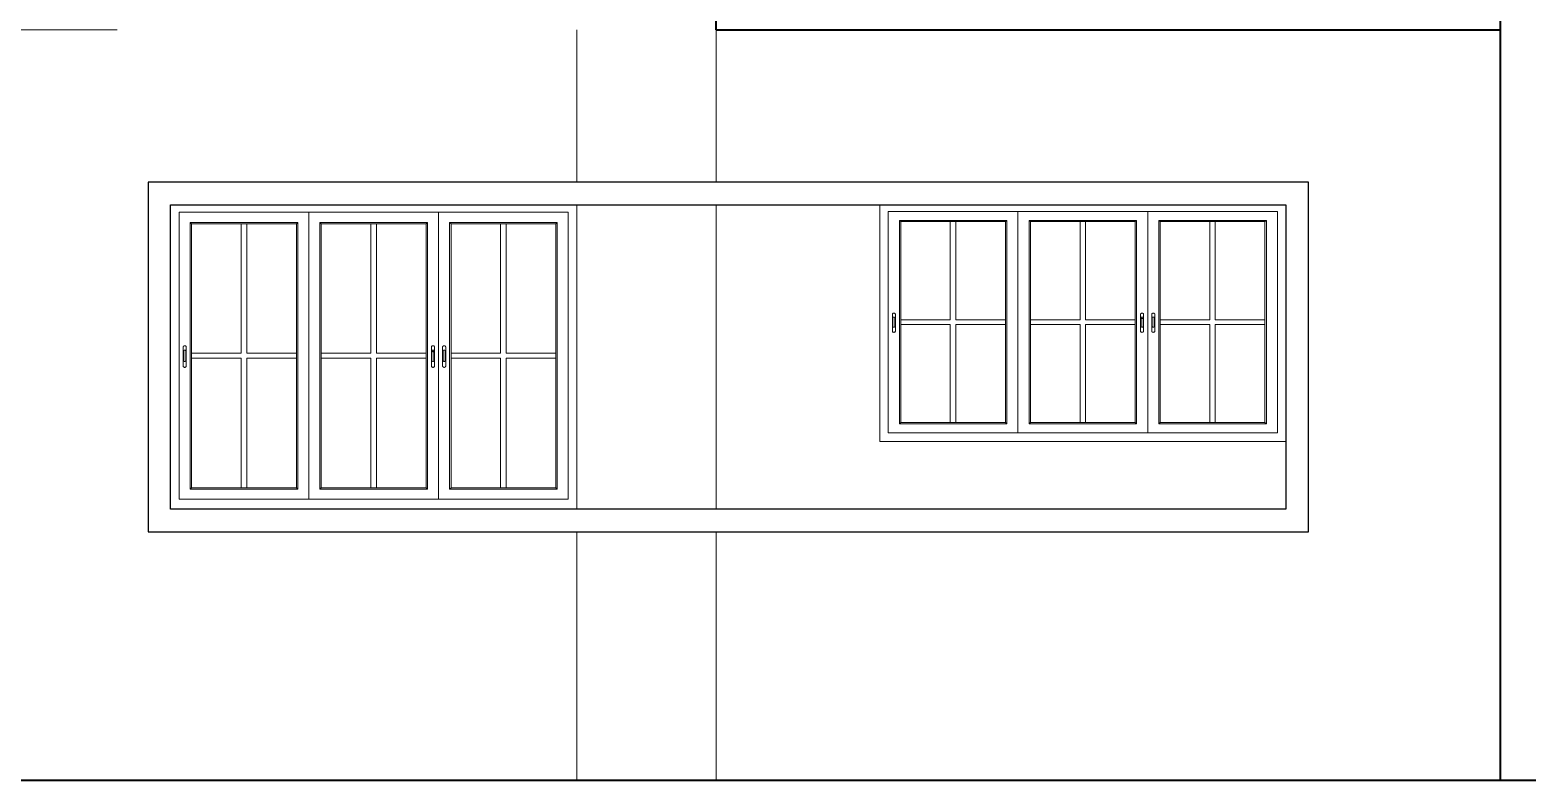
# Model space of a CAD drawing. Header units: inches. Extents: x 135267 to 147066, y -21506 to -19082.
# Drawn here: x 138843.7 to 139109.2, y -20510.3 to -20377.3 of the extents above; entities that cross this region are included whole.
import ezdxf

# ---------------------------------------------------------------- set-up
doc = ezdxf.new("R2010")
doc.units = ezdxf.units.IN
doc.header["$LTSCALE"] = 0.5
doc.header["$MEASUREMENT"] = 0
for name, color, linetype, lineweight in [('HACTH', 253, 'Continuous', 9), ('wall', 1, 'Continuous', 40), ('wall light', 6, 'Continuous', 25), ('window', 4, 'Continuous', 13)]:
    doc.layers.add(name, color=color, linetype=linetype, lineweight=lineweight)

msp = doc.modelspace()

# ---------------------------------------------------------------- linework, layer by layer
at = {"layer": 'HACTH'}
for p, q in [((138841.27, -20377.29), (138859.17, -20377.29)), ((138940.67, -20404.29), (138940.67, -20377.29)), ((138965.42, -20404.29), (138965.42, -20377.29)), ((138965.42, -20408.29), (138965.42, -20462.29)), ((138940.67, -20510.29), (138940.67, -20466.29)), ((138965.42, -20466.29), (138965.42, -20510.29))]:
    msp.add_line(p, q, dxfattribs=at)
at = {"layer": 'wall'}
for p, q in [((138965.42, -20377.29), (138965.42, -20048.29)), ((139104.38, -20372.29), (139104.38, -20510.29)), ((138965.42, -20377.29), (139104.38, -20377.29)), ((138569.27, -20510.29), (139207.71, -20510.29))]:
    msp.add_line(p, q, dxfattribs=at)
at = {"layer": 'wall light'}
for p, q in [((139070.4, -20404.29), (138864.67, -20404.29)), ((138864.67, -20404.29), (138864.67, -20466.29)), ((139070.4, -20466.29), (139070.4, -20404.29)), ((138868.67, -20462.29), (138868.67, -20408.29)), ((138868.67, -20408.29), (139066.4, -20408.29)), ((139066.4, -20408.29), (139066.4, -20462.29)), ((139066.4, -20462.29), (138868.67, -20462.29)), ((138864.67, -20466.29), (139070.4, -20466.29))]:
    msp.add_line(p, q, dxfattribs=at)
at = {"layer": 'window'}
for p, q in [((138870.17, -20460.52), (138870.17, -20409.63)), ((138939.17, -20409.63), (138870.17, -20409.63)), ((138893.17, -20409.63), (138893.17, -20460.52)), ((138916.17, -20409.63), (138916.17, -20460.52)), ((138939.17, -20409.63), (138939.17, -20460.52)), ((138940.67, -20462.29), (138940.67, -20408.29)), ((138994.4, -20450.29), (138994.4, -20408.29)), ((138995.9, -20448.71), (138995.9, -20409.48)), ((139064.9, -20409.48), (138995.9, -20409.48)), ((139018.9, -20409.48), (139018.9, -20448.71)), ((139041.9, -20409.48), (139041.9, -20448.71)), ((139064.9, -20409.48), (139064.9, -20448.71)), ((138872.14, -20458.72), (138872.14, -20411.43)), ((138872.14, -20411.43), (138891.21, -20411.43)), ((138872.38, -20411.65), (138872.14, -20411.43)), ((138872.38, -20458.49), (138872.38, -20411.65)), ((138890.96, -20411.65), (138872.38, -20411.65)), ((138881.18, -20411.65), (138881.18, -20434.62)), ((138882.16, -20411.65), (138882.16, -20434.62)), ((138890.96, -20411.65), (138891.21, -20411.43)), ((138890.96, -20411.65), (138890.96, -20458.49)), ((138891.21, -20411.43), (138891.21, -20458.72)), ((138914.21, -20411.43), (138895.14, -20411.43)), ((138895.14, -20411.43), (138895.14, -20458.72)), ((138895.38, -20411.65), (138895.14, -20411.43)), ((138895.38, -20411.65), (138895.38, -20458.49)), ((138895.38, -20411.65), (138913.96, -20411.65)), ((138904.18, -20411.65), (138904.18, -20434.62)), ((138905.16, -20411.65), (138905.16, -20434.62)), ((138913.96, -20411.65), (138914.21, -20411.43)), ((138913.96, -20458.49), (138913.96, -20411.65)), ((138914.21, -20458.72), (138914.21, -20411.43)), ((138918.14, -20458.72), (138918.14, -20411.43)), ((138918.14, -20411.43), (138937.21, -20411.43)), ((138918.38, -20411.65), (138918.14, -20411.43)), ((138918.38, -20458.49), (138918.38, -20411.65)), ((138936.96, -20411.65), (138918.38, -20411.65)), ((138927.18, -20411.65), (138927.18, -20434.62)), ((138928.16, -20411.65), (138928.16, -20434.62)), ((138936.96, -20411.65), (138937.21, -20411.43)), ((138936.96, -20411.65), (138936.96, -20458.49)), ((138937.21, -20411.43), (138937.21, -20458.72)), ((138997.87, -20447.12), (138997.87, -20411.08)), ((138997.87, -20411.08), (139016.94, -20411.08)), ((138998.11, -20411.28), (138997.87, -20411.08)), ((138998.11, -20446.92), (138998.11, -20411.28)), ((139016.69, -20411.28), (138998.11, -20411.28)), ((139006.91, -20411.28), (139006.91, -20428.7)), ((139007.89, -20411.28), (139007.89, -20428.7)), ((139016.69, -20411.28), (139016.94, -20411.08)), ((139016.69, -20411.28), (139016.69, -20446.92)), ((139016.94, -20411.08), (139016.94, -20447.12)), ((139039.94, -20411.08), (139020.87, -20411.08)), ((139020.87, -20411.08), (139020.87, -20447.12)), ((139021.11, -20411.28), (139020.87, -20411.08)), ((139021.11, -20411.28), (139021.11, -20446.92)), ((139021.11, -20411.28), (139039.69, -20411.28)), ((139029.91, -20411.28), (139029.91, -20428.7)), ((139030.89, -20411.28), (139030.89, -20428.7)), ((139039.69, -20411.28), (139039.94, -20411.08)), ((139039.69, -20446.92), (139039.69, -20411.28)), ((139039.94, -20447.12), (139039.94, -20411.08)), ((139043.87, -20447.12), (139043.87, -20411.08)), ((139043.87, -20411.08), (139062.94, -20411.08)), ((139044.11, -20411.28), (139043.87, -20411.08)), ((139044.11, -20446.92), (139044.11, -20411.28)), ((139062.69, -20411.28), (139044.11, -20411.28)), ((139052.91, -20411.28), (139052.91, -20428.7)), ((139053.89, -20411.28), (139053.89, -20428.7)), ((139062.69, -20411.28), (139062.94, -20411.08)), ((139062.69, -20411.28), (139062.69, -20446.92)), ((139062.94, -20411.08), (139062.94, -20447.12)), ((138996.63, -20427.67), (138996.64, -20427.64)), ((138996.63, -20427.7), (138996.64, -20427.64)), ((138996.63, -20427.7), (138996.63, -20427.67)), ((138996.63, -20430.72), (138996.63, -20427.7)), ((138996.64, -20427.64), (138996.66, -20427.62)), ((138996.66, -20427.62), (138996.68, -20427.59)), ((138996.71, -20427.57), (138996.68, -20427.59)), ((138996.74, -20427.55), (138996.71, -20427.57)), ((138996.73, -20428.28), (138996.72, -20428.3)), ((138996.72, -20428.3), (138996.72, -20428.32)), ((138996.72, -20428.32), (138996.72, -20428.34)), ((138996.72, -20428.34), (138996.72, -20429.86)), ((138996.75, -20428.27), (138996.73, -20428.28)), ((138996.74, -20427.55), (138996.77, -20427.53)), ((138996.77, -20428.25), (138996.75, -20428.27)), ((138996.81, -20427.52), (138996.77, -20427.53)), ((138996.79, -20428.24), (138996.77, -20428.25)), ((138996.81, -20428.23), (138996.79, -20428.24)), ((138996.85, -20427.51), (138996.81, -20427.52)), ((138996.84, -20428.22), (138996.81, -20428.23)), ((138996.87, -20428.21), (138996.84, -20428.22)), ((138996.9, -20427.51), (138996.85, -20427.51)), ((138996.9, -20428.21), (138996.87, -20428.21)), ((138996.94, -20427.51), (138996.9, -20427.51)), ((138996.92, -20428.21), (138996.9, -20428.21)), ((138996.95, -20428.22), (138996.92, -20428.21)), ((138996.94, -20427.51), (138996.98, -20427.52)), ((138996.98, -20428.23), (138996.95, -20428.22)), ((138996.98, -20427.52), (138997.02, -20427.53)), ((138997, -20428.24), (138996.98, -20428.23)), ((138997.02, -20428.25), (138997, -20428.24)), ((138997.02, -20427.53), (138997.06, -20427.55)), ((138997.04, -20428.27), (138997.02, -20428.25)), ((138997.06, -20428.28), (138997.04, -20428.27)), ((138997.06, -20427.55), (138997.09, -20427.57)), ((138997.07, -20428.3), (138997.06, -20428.28)), ((138997.08, -20428.32), (138997.07, -20428.3)), ((138997.08, -20428.34), (138997.08, -20428.32)), ((138997.08, -20429.86), (138997.08, -20428.34)), ((138997.09, -20427.57), (138997.12, -20427.59)), ((138997.14, -20427.62), (138997.12, -20427.59)), ((138997.15, -20427.64), (138997.14, -20427.62)), ((138997.16, -20427.67), (138997.15, -20427.64)), ((138997.16, -20427.67), (138997.17, -20427.7)), ((138997.17, -20427.7), (138997.17, -20430.72)), ((139040.65, -20427.64), (139040.64, -20427.67)), ((139040.64, -20427.67), (139040.64, -20427.7)), ((139040.64, -20427.7), (139040.64, -20430.72)), ((139040.66, -20427.62), (139040.65, -20427.64)), ((139040.69, -20427.59), (139040.66, -20427.62)), ((139040.71, -20427.57), (139040.69, -20427.59)), ((139040.75, -20427.55), (139040.71, -20427.57)), ((139040.72, -20428.34), (139040.73, -20428.32)), ((139040.72, -20428.56), (139040.72, -20428.34)), ((139040.72, -20428.56), (139040.73, -20428.54)), ((139040.73, -20428.3), (139040.74, -20428.28)), ((139040.73, -20428.32), (139040.73, -20428.3)), ((139040.73, -20428.52), (139040.74, -20428.5)), ((139040.73, -20428.54), (139040.73, -20428.52)), ((139040.74, -20428.28), (139040.76, -20428.27)), ((139040.74, -20428.5), (139040.76, -20428.49)), ((139040.78, -20427.53), (139040.75, -20427.55)), ((139040.76, -20428.27), (139040.78, -20428.25)), ((139040.76, -20428.49), (139040.78, -20428.47)), ((139040.82, -20427.52), (139040.78, -20427.53)), ((139040.78, -20428.25), (139040.8, -20428.24)), ((139040.78, -20428.47), (139040.8, -20428.46)), ((139040.8, -20428.24), (139040.82, -20428.23)), ((139040.8, -20428.46), (139040.82, -20428.45)), ((139040.86, -20427.51), (139040.82, -20427.52)), ((139040.82, -20428.23), (139040.85, -20428.22)), ((139040.82, -20428.45), (139040.85, -20428.44)), ((139040.85, -20428.22), (139040.88, -20428.21)), ((139040.85, -20428.44), (139040.88, -20428.43)), ((139040.91, -20427.51), (139040.86, -20427.51)), ((139040.88, -20428.21), (139040.91, -20428.21)), ((139040.88, -20428.43), (139040.91, -20428.43)), ((139040.95, -20427.51), (139040.91, -20427.51)), ((139040.91, -20428.21), (139040.93, -20428.21)), ((139040.91, -20428.43), (139040.93, -20428.43)), ((139040.93, -20428.21), (139040.96, -20428.22)), ((139040.93, -20428.43), (139040.96, -20428.44)), ((139040.99, -20427.52), (139040.95, -20427.51)), ((139040.96, -20428.22), (139040.99, -20428.23)), ((139040.96, -20428.44), (139040.99, -20428.45)), ((139041.03, -20427.53), (139040.99, -20427.52)), ((139040.99, -20428.23), (139041.01, -20428.24)), ((139040.99, -20428.45), (139041.01, -20428.46)), ((139041.01, -20428.24), (139041.03, -20428.25)), ((139041.01, -20428.46), (139041.03, -20428.47)), ((139041.06, -20427.55), (139041.03, -20427.53)), ((139041.03, -20428.25), (139041.05, -20428.27)), ((139041.03, -20428.47), (139041.05, -20428.49)), ((139041.05, -20428.27), (139041.07, -20428.28)), ((139041.05, -20428.49), (139041.07, -20428.5)), ((139041.1, -20427.57), (139041.06, -20427.55)), ((139041.07, -20428.28), (139041.08, -20428.3)), ((139041.07, -20428.5), (139041.08, -20428.52)), ((139041.08, -20428.3), (139041.08, -20428.32)), ((139041.08, -20428.32), (139041.09, -20428.34)), ((139041.08, -20428.52), (139041.08, -20428.54)), ((139041.08, -20428.54), (139041.09, -20428.56)), ((139041.09, -20429.86), (139041.09, -20428.34)), ((139041.12, -20427.59), (139041.1, -20427.57)), ((139041.15, -20427.62), (139041.12, -20427.59)), ((139041.16, -20427.64), (139041.15, -20427.62)), ((139041.17, -20427.67), (139041.16, -20427.64)), ((139041.18, -20427.7), (139041.16, -20427.64)), ((139041.18, -20427.7), (139041.17, -20427.67)), ((139041.18, -20430.72), (139041.18, -20427.7)), ((139042.63, -20427.67), (139042.64, -20427.64)), ((139042.63, -20427.7), (139042.64, -20427.64)), ((139042.63, -20427.7), (139042.63, -20427.67)), ((139042.63, -20430.72), (139042.63, -20427.7)), ((139042.64, -20427.64), (139042.66, -20427.62)), ((139042.66, -20427.62), (139042.68, -20427.59)), ((139042.71, -20427.57), (139042.68, -20427.59)), ((139042.74, -20427.55), (139042.71, -20427.57)), ((139042.73, -20428.28), (139042.72, -20428.3)), ((139042.72, -20428.3), (139042.72, -20428.32)), ((139042.72, -20428.32), (139042.72, -20428.34)), ((139042.72, -20428.34), (139042.72, -20429.86)), ((139042.75, -20428.27), (139042.73, -20428.28)), ((139042.74, -20427.55), (139042.77, -20427.53)), ((139042.77, -20428.25), (139042.75, -20428.27)), ((139042.81, -20427.52), (139042.77, -20427.53)), ((139042.79, -20428.24), (139042.77, -20428.25)), ((139042.81, -20428.23), (139042.79, -20428.24)), ((139042.85, -20427.51), (139042.81, -20427.52)), ((139042.84, -20428.22), (139042.81, -20428.23)), ((139042.87, -20428.21), (139042.84, -20428.22)), ((139042.9, -20427.51), (139042.85, -20427.51)), ((139042.9, -20428.21), (139042.87, -20428.21)), ((139042.94, -20427.51), (139042.9, -20427.51)), ((139042.92, -20428.21), (139042.9, -20428.21)), ((139042.95, -20428.22), (139042.92, -20428.21)), ((139042.94, -20427.51), (139042.98, -20427.52)), ((139042.98, -20428.23), (139042.95, -20428.22)), ((139042.98, -20427.52), (139043.02, -20427.53)), ((139043, -20428.24), (139042.98, -20428.23)), ((139043.02, -20428.25), (139043, -20428.24)), ((139043.02, -20427.53), (139043.06, -20427.55)), ((139043.04, -20428.27), (139043.02, -20428.25)), ((139043.06, -20428.28), (139043.04, -20428.27)), ((139043.06, -20427.55), (139043.09, -20427.57)), ((139043.07, -20428.3), (139043.06, -20428.28)), ((139043.08, -20428.32), (139043.07, -20428.3)), ((139043.08, -20428.34), (139043.08, -20428.32)), ((139043.08, -20429.86), (139043.08, -20428.34)), ((139043.09, -20427.57), (139043.12, -20427.59)), ((139043.14, -20427.62), (139043.12, -20427.59)), ((139043.15, -20427.64), (139043.14, -20427.62)), ((139043.16, -20427.67), (139043.15, -20427.64)), ((139043.16, -20427.67), (139043.17, -20427.7)), ((139043.17, -20427.7), (139043.17, -20430.72)), ((138996.63, -20430.75), (138996.63, -20430.72)), ((138996.64, -20430.78), (138996.63, -20430.75)), ((138996.64, -20430.78), (138996.66, -20430.81)), ((138996.66, -20430.81), (138996.68, -20430.83)), ((138996.68, -20430.83), (138996.71, -20430.86)), ((138996.74, -20430.88), (138996.71, -20430.86)), ((138996.72, -20429.88), (138996.72, -20429.86)), ((138996.72, -20429.9), (138996.72, -20429.88)), ((138996.73, -20429.92), (138996.72, -20429.9)), ((138996.75, -20429.94), (138996.73, -20429.92)), ((138996.77, -20430.89), (138996.74, -20430.88)), ((138996.77, -20429.95), (138996.75, -20429.94)), ((138996.79, -20429.97), (138996.77, -20429.95)), ((138996.77, -20430.89), (138996.81, -20430.91)), ((138996.81, -20429.98), (138996.79, -20429.97)), ((138996.84, -20429.99), (138996.81, -20429.98)), ((138996.85, -20430.91), (138996.81, -20430.91)), ((138996.87, -20429.99), (138996.84, -20429.99)), ((138996.9, -20430.92), (138996.85, -20430.91)), ((138996.9, -20429.99), (138996.87, -20429.99)), ((138996.92, -20429.99), (138996.9, -20429.99)), ((138996.9, -20430.92), (138996.94, -20430.91)), ((138996.95, -20429.99), (138996.92, -20429.99)), ((138996.94, -20430.91), (138996.98, -20430.91)), ((138996.98, -20429.98), (138996.95, -20429.99)), ((138997, -20429.97), (138996.98, -20429.98)), ((138997.02, -20430.89), (138996.98, -20430.91)), ((138997.02, -20429.95), (138997, -20429.97)), ((138997.04, -20429.94), (138997.02, -20429.95)), ((138997.06, -20430.88), (138997.02, -20430.89)), ((138997.06, -20429.92), (138997.04, -20429.94)), ((138997.07, -20429.9), (138997.06, -20429.92)), ((138997.06, -20430.88), (138997.09, -20430.86)), ((138997.08, -20429.88), (138997.07, -20429.9)), ((138997.08, -20429.86), (138997.08, -20429.88)), ((138997.09, -20430.86), (138997.12, -20430.83)), ((138997.12, -20430.83), (138997.14, -20430.81)), ((138997.15, -20430.78), (138997.14, -20430.81)), ((138997.17, -20430.72), (138997.15, -20430.78)), ((138997.16, -20430.75), (138997.15, -20430.78)), ((138997.16, -20430.75), (138997.17, -20430.72)), ((138998.11, -20428.7), (139006.91, -20428.7)), ((138998.11, -20429.5), (139006.91, -20429.5)), ((139006.91, -20429.5), (139006.91, -20446.92)), ((139007.89, -20428.7), (139016.69, -20428.7)), ((139007.89, -20429.5), (139016.69, -20429.5)), ((139007.89, -20429.5), (139007.89, -20446.92)), ((139029.91, -20428.7), (139021.11, -20428.7)), ((139029.91, -20429.5), (139021.11, -20429.5)), ((139029.91, -20429.5), (139029.91, -20446.92)), ((139039.69, -20428.7), (139030.89, -20428.7)), ((139030.89, -20429.5), (139030.89, -20446.92)), ((139039.69, -20429.5), (139030.89, -20429.5)), ((139040.64, -20430.75), (139040.64, -20430.72)), ((139040.64, -20430.72), (139040.65, -20430.78)), ((139040.64, -20430.75), (139040.65, -20430.78)), ((139040.65, -20430.78), (139040.66, -20430.81)), ((139040.66, -20430.81), (139040.69, -20430.83)), ((139040.69, -20430.83), (139040.71, -20430.86)), ((139040.71, -20430.86), (139040.75, -20430.88)), ((139040.72, -20429.86), (139040.72, -20428.56)), ((139040.72, -20429.86), (139040.73, -20429.88)), ((139040.73, -20429.88), (139040.73, -20429.9)), ((139040.73, -20429.9), (139040.74, -20429.92)), ((139040.74, -20429.92), (139040.76, -20429.94)), ((139040.75, -20430.88), (139040.78, -20430.89)), ((139040.76, -20429.94), (139040.78, -20429.95)), ((139040.78, -20429.95), (139040.8, -20429.97)), ((139040.78, -20430.89), (139040.82, -20430.91)), ((139040.8, -20429.97), (139040.82, -20429.98)), ((139040.82, -20429.98), (139040.85, -20429.99)), ((139040.82, -20430.91), (139040.86, -20430.91)), ((139040.85, -20429.99), (139040.88, -20429.99)), ((139040.86, -20430.91), (139040.91, -20430.92)), ((139040.88, -20429.99), (139040.91, -20429.99)), ((139040.91, -20429.99), (139040.93, -20429.99)), ((139040.91, -20430.92), (139040.95, -20430.91)), ((139040.93, -20429.99), (139040.96, -20429.99)), ((139040.95, -20430.91), (139040.99, -20430.91)), ((139040.96, -20429.99), (139040.99, -20429.98)), ((139040.99, -20429.98), (139041.01, -20429.97)), ((139040.99, -20430.91), (139041.03, -20430.89)), ((139041.01, -20429.97), (139041.03, -20429.95)), ((139041.03, -20429.95), (139041.05, -20429.94)), ((139041.03, -20430.89), (139041.06, -20430.88)), ((139041.05, -20429.94), (139041.07, -20429.92)), ((139041.06, -20430.88), (139041.1, -20430.86)), ((139041.07, -20429.92), (139041.08, -20429.9)), ((139041.08, -20429.88), (139041.09, -20429.86)), ((139041.08, -20429.9), (139041.08, -20429.88)), ((139041.1, -20430.86), (139041.12, -20430.83)), ((139041.12, -20430.83), (139041.15, -20430.81)), ((139041.15, -20430.81), (139041.16, -20430.78)), ((139041.16, -20430.78), (139041.17, -20430.75)), ((139041.17, -20430.75), (139041.18, -20430.72)), ((139042.63, -20430.75), (139042.63, -20430.72)), ((139042.64, -20430.78), (139042.63, -20430.75)), ((139042.64, -20430.78), (139042.66, -20430.81)), ((139042.66, -20430.81), (139042.68, -20430.83)), ((139042.68, -20430.83), (139042.71, -20430.86)), ((139042.74, -20430.88), (139042.71, -20430.86)), ((139042.72, -20429.88), (139042.72, -20429.86)), ((139042.72, -20429.9), (139042.72, -20429.88)), ((139042.73, -20429.92), (139042.72, -20429.9)), ((139042.75, -20429.94), (139042.73, -20429.92)), ((139042.77, -20430.89), (139042.74, -20430.88)), ((139042.77, -20429.95), (139042.75, -20429.94)), ((139042.79, -20429.97), (139042.77, -20429.95)), ((139042.77, -20430.89), (139042.81, -20430.91)), ((139042.81, -20429.98), (139042.79, -20429.97)), ((139042.84, -20429.99), (139042.81, -20429.98)), ((139042.85, -20430.91), (139042.81, -20430.91)), ((139042.87, -20429.99), (139042.84, -20429.99)), ((139042.9, -20430.92), (139042.85, -20430.91)), ((139042.9, -20429.99), (139042.87, -20429.99)), ((139042.92, -20429.99), (139042.9, -20429.99)), ((139042.9, -20430.92), (139042.94, -20430.91)), ((139042.95, -20429.99), (139042.92, -20429.99)), ((139042.94, -20430.91), (139042.98, -20430.91)), ((139042.98, -20429.98), (139042.95, -20429.99)), ((139043, -20429.97), (139042.98, -20429.98)), ((139043.02, -20430.89), (139042.98, -20430.91)), ((139043.02, -20429.95), (139043, -20429.97)), ((139043.04, -20429.94), (139043.02, -20429.95)), ((139043.06, -20430.88), (139043.02, -20430.89)), ((139043.06, -20429.92), (139043.04, -20429.94)), ((139043.07, -20429.9), (139043.06, -20429.92)), ((139043.06, -20430.88), (139043.09, -20430.86)), ((139043.08, -20429.88), (139043.07, -20429.9)), ((139043.08, -20429.86), (139043.08, -20429.88)), ((139043.09, -20430.86), (139043.12, -20430.83)), ((139043.12, -20430.83), (139043.14, -20430.81)), ((139043.15, -20430.78), (139043.14, -20430.81)), ((139043.17, -20430.72), (139043.15, -20430.78)), ((139043.16, -20430.75), (139043.15, -20430.78)), ((139043.16, -20430.75), (139043.17, -20430.72)), ((139044.11, -20428.7), (139052.91, -20428.7)), ((139044.11, -20429.5), (139052.91, -20429.5)), ((139052.91, -20429.5), (139052.91, -20446.92)), ((139053.89, -20428.7), (139062.69, -20428.7)), ((139053.89, -20429.5), (139062.69, -20429.5)), ((139053.89, -20429.5), (139053.89, -20446.92)), ((138870.9, -20433.47), (138870.91, -20433.44)), ((138870.9, -20433.51), (138870.91, -20433.44)), ((138870.9, -20433.51), (138870.9, -20433.47)), ((138870.9, -20436.9), (138870.9, -20433.51)), ((138870.91, -20433.44), (138870.93, -20433.41)), ((138870.93, -20433.41), (138870.95, -20433.38)), ((138870.98, -20433.35), (138870.95, -20433.38)), ((138871.01, -20433.33), (138870.98, -20433.35)), ((138871.01, -20433.33), (138871.05, -20433.31)), ((138871.08, -20433.3), (138871.05, -20433.31)), ((138871.13, -20433.29), (138871.08, -20433.3)), ((138871.17, -20433.28), (138871.13, -20433.29)), ((138871.21, -20433.29), (138871.17, -20433.28)), ((138871.21, -20433.29), (138871.25, -20433.3)), ((138871.25, -20433.3), (138871.29, -20433.31)), ((138871.29, -20433.31), (138871.33, -20433.33)), ((138871.33, -20433.33), (138871.36, -20433.35)), ((138871.36, -20433.35), (138871.39, -20433.38)), ((138871.41, -20433.41), (138871.39, -20433.38)), ((138871.43, -20433.44), (138871.41, -20433.41)), ((138871.43, -20433.47), (138871.43, -20433.44)), ((138871.43, -20433.47), (138871.44, -20433.51)), ((138871.44, -20433.51), (138871.44, -20436.9)), ((138914.92, -20433.44), (138914.91, -20433.47)), ((138914.91, -20433.47), (138914.91, -20433.51)), ((138914.91, -20433.51), (138914.91, -20436.9)), ((138914.94, -20433.41), (138914.92, -20433.44)), ((138914.96, -20433.38), (138914.94, -20433.41)), ((138914.99, -20433.35), (138914.96, -20433.38)), ((138915.02, -20433.33), (138914.99, -20433.35)), ((138915.05, -20433.31), (138915.02, -20433.33)), ((138915.09, -20433.3), (138915.05, -20433.31)), ((138915.13, -20433.29), (138915.09, -20433.3)), ((138915.18, -20433.28), (138915.13, -20433.29)), ((138915.22, -20433.29), (138915.18, -20433.28)), ((138915.26, -20433.3), (138915.22, -20433.29)), ((138915.3, -20433.31), (138915.26, -20433.3)), ((138915.34, -20433.33), (138915.3, -20433.31)), ((138915.37, -20433.35), (138915.34, -20433.33)), ((138915.4, -20433.38), (138915.37, -20433.35)), ((138915.42, -20433.41), (138915.4, -20433.38)), ((138915.43, -20433.44), (138915.42, -20433.41)), ((138915.44, -20433.47), (138915.43, -20433.44)), ((138915.45, -20433.51), (138915.43, -20433.44)), ((138915.45, -20433.51), (138915.44, -20433.47)), ((138915.45, -20436.9), (138915.45, -20433.51)), ((138916.9, -20433.47), (138916.91, -20433.44)), ((138916.9, -20433.51), (138916.91, -20433.44)), ((138916.9, -20433.51), (138916.9, -20433.47)), ((138916.9, -20436.9), (138916.9, -20433.51)), ((138916.91, -20433.44), (138916.93, -20433.41)), ((138916.93, -20433.41), (138916.95, -20433.38)), ((138916.98, -20433.35), (138916.95, -20433.38)), ((138917.01, -20433.33), (138916.98, -20433.35)), ((138917.01, -20433.33), (138917.05, -20433.31)), ((138917.08, -20433.3), (138917.05, -20433.31)), ((138917.13, -20433.29), (138917.08, -20433.3)), ((138917.17, -20433.28), (138917.13, -20433.29)), ((138917.21, -20433.29), (138917.17, -20433.28)), ((138917.21, -20433.29), (138917.25, -20433.3)), ((138917.25, -20433.3), (138917.29, -20433.31)), ((138917.29, -20433.31), (138917.33, -20433.33)), ((138917.33, -20433.33), (138917.36, -20433.35)), ((138917.36, -20433.35), (138917.39, -20433.38)), ((138917.41, -20433.41), (138917.39, -20433.38)), ((138917.43, -20433.44), (138917.41, -20433.41)), ((138917.43, -20433.47), (138917.43, -20433.44)), ((138917.43, -20433.47), (138917.44, -20433.51)), ((138917.44, -20433.51), (138917.44, -20436.9)), ((138871, -20434.18), (138870.99, -20434.2)), ((138870.99, -20434.2), (138870.99, -20434.22)), ((138870.99, -20434.22), (138870.99, -20435.93)), ((138870.99, -20435.95), (138870.99, -20435.93)), ((138871, -20435.98), (138870.99, -20435.95)), ((138871.01, -20434.16), (138871, -20434.18)), ((138871.01, -20436), (138871, -20435.98)), ((138871.02, -20434.14), (138871.01, -20434.16)), ((138871.02, -20436.02), (138871.01, -20436)), ((138871.04, -20434.12), (138871.02, -20434.14)), ((138871.04, -20436.04), (138871.02, -20436.02)), ((138871.06, -20434.1), (138871.04, -20434.12)), ((138871.06, -20436.05), (138871.04, -20436.04)), ((138871.09, -20434.09), (138871.06, -20434.1)), ((138871.09, -20436.06), (138871.06, -20436.05)), ((138871.11, -20434.08), (138871.09, -20434.09)), ((138871.11, -20436.07), (138871.09, -20436.06)), ((138871.14, -20434.08), (138871.11, -20434.08)), ((138871.14, -20436.08), (138871.11, -20436.07)), ((138871.17, -20434.08), (138871.14, -20434.08)), ((138871.17, -20436.08), (138871.14, -20436.08)), ((138871.2, -20434.08), (138871.17, -20434.08)), ((138871.2, -20436.08), (138871.17, -20436.08)), ((138871.22, -20434.08), (138871.2, -20434.08)), ((138871.22, -20436.07), (138871.2, -20436.08)), ((138871.25, -20434.09), (138871.22, -20434.08)), ((138871.25, -20436.06), (138871.22, -20436.07)), ((138871.27, -20434.1), (138871.25, -20434.09)), ((138871.27, -20436.05), (138871.25, -20436.06)), ((138871.3, -20434.12), (138871.27, -20434.1)), ((138871.3, -20436.04), (138871.27, -20436.05)), ((138871.32, -20434.14), (138871.3, -20434.12)), ((138871.32, -20436.02), (138871.3, -20436.04)), ((138871.33, -20434.16), (138871.32, -20434.14)), ((138871.33, -20436), (138871.32, -20436.02)), ((138871.34, -20434.18), (138871.33, -20434.16)), ((138871.34, -20435.98), (138871.33, -20436)), ((138871.35, -20434.2), (138871.34, -20434.18)), ((138871.35, -20435.95), (138871.34, -20435.98)), ((138871.35, -20434.22), (138871.35, -20434.2)), ((138871.35, -20435.93), (138871.35, -20434.22)), ((138871.35, -20435.93), (138871.35, -20435.95)), ((138872.38, -20434.62), (138881.18, -20434.62)), ((138872.38, -20435.52), (138881.18, -20435.52)), ((138881.18, -20435.52), (138881.18, -20458.49)), ((138882.16, -20434.62), (138890.96, -20434.62)), ((138882.16, -20435.52), (138890.96, -20435.52)), ((138882.16, -20435.52), (138882.16, -20458.49)), ((138904.18, -20434.62), (138895.38, -20434.62)), ((138904.18, -20435.52), (138895.38, -20435.52)), ((138904.18, -20435.52), (138904.18, -20458.49)), ((138913.96, -20434.62), (138905.16, -20434.62)), ((138905.16, -20435.52), (138905.16, -20458.49)), ((138913.96, -20435.52), (138905.16, -20435.52)), ((138915, -20434.18), (138915.02, -20434.16)), ((138915, -20434.2), (138915, -20434.18)), ((138915, -20434.22), (138915, -20434.2)), ((138915, -20434.47), (138915, -20434.22)), ((138915, -20434.43), (138915.02, -20434.41)), ((138915, -20434.45), (138915, -20434.43)), ((138915, -20434.47), (138915, -20434.45)), ((138915, -20435.93), (138915, -20434.47)), ((138915, -20435.93), (138915, -20435.95)), ((138915, -20435.95), (138915, -20435.98)), ((138915, -20435.98), (138915.02, -20436)), ((138915.02, -20434.16), (138915.03, -20434.14)), ((138915.02, -20434.41), (138915.03, -20434.39)), ((138915.02, -20436), (138915.03, -20436.02)), ((138915.03, -20434.14), (138915.05, -20434.12)), ((138915.03, -20434.39), (138915.05, -20434.37)), ((138915.03, -20436.02), (138915.05, -20436.04)), ((138915.05, -20434.12), (138915.07, -20434.1)), ((138915.05, -20434.37), (138915.07, -20434.35)), ((138915.05, -20436.04), (138915.07, -20436.05)), ((138915.07, -20434.1), (138915.09, -20434.09)), ((138915.07, -20434.35), (138915.09, -20434.34)), ((138915.07, -20436.05), (138915.09, -20436.06)), ((138915.09, -20434.09), (138915.12, -20434.08)), ((138915.09, -20434.34), (138915.12, -20434.33)), ((138915.09, -20436.06), (138915.12, -20436.07)), ((138915.12, -20434.08), (138915.15, -20434.08)), ((138915.12, -20434.33), (138915.15, -20434.33)), ((138915.12, -20436.07), (138915.15, -20436.08)), ((138915.15, -20434.08), (138915.18, -20434.08)), ((138915.15, -20434.33), (138915.18, -20434.32)), ((138915.15, -20436.08), (138915.18, -20436.08)), ((138915.18, -20434.08), (138915.21, -20434.08)), ((138915.18, -20434.32), (138915.21, -20434.33)), ((138915.18, -20436.08), (138915.21, -20436.08)), ((138915.21, -20434.08), (138915.23, -20434.08)), ((138915.21, -20434.33), (138915.23, -20434.33)), ((138915.21, -20436.08), (138915.23, -20436.07)), ((138915.23, -20434.08), (138915.26, -20434.09)), ((138915.23, -20434.33), (138915.26, -20434.34)), ((138915.23, -20436.07), (138915.26, -20436.06)), ((138915.26, -20434.09), (138915.28, -20434.1)), ((138915.26, -20434.34), (138915.28, -20434.35)), ((138915.26, -20436.06), (138915.28, -20436.05)), ((138915.28, -20434.1), (138915.31, -20434.12)), ((138915.28, -20434.35), (138915.31, -20434.37)), ((138915.28, -20436.05), (138915.31, -20436.04)), ((138915.31, -20434.12), (138915.32, -20434.14)), ((138915.31, -20434.37), (138915.32, -20434.39)), ((138915.31, -20436.04), (138915.32, -20436.02)), ((138915.32, -20434.14), (138915.34, -20434.16)), ((138915.32, -20434.39), (138915.34, -20434.41)), ((138915.32, -20436.02), (138915.34, -20436)), ((138915.34, -20434.16), (138915.35, -20434.18)), ((138915.34, -20434.41), (138915.35, -20434.43)), ((138915.34, -20436), (138915.35, -20435.98)), ((138915.35, -20434.18), (138915.36, -20434.2)), ((138915.35, -20434.43), (138915.36, -20434.45)), ((138915.35, -20435.98), (138915.36, -20435.95)), ((138915.36, -20434.2), (138915.36, -20434.22)), ((138915.36, -20435.93), (138915.36, -20434.22)), ((138915.36, -20434.45), (138915.36, -20434.47)), ((138915.36, -20435.95), (138915.36, -20435.93)), ((138917, -20434.18), (138916.99, -20434.2)), ((138916.99, -20434.2), (138916.99, -20434.22)), ((138916.99, -20434.22), (138916.99, -20435.93)), ((138916.99, -20435.95), (138916.99, -20435.93)), ((138917, -20435.98), (138916.99, -20435.95)), ((138917.01, -20434.16), (138917, -20434.18)), ((138917.01, -20436), (138917, -20435.98)), ((138917.02, -20434.14), (138917.01, -20434.16)), ((138917.02, -20436.02), (138917.01, -20436)), ((138917.04, -20434.12), (138917.02, -20434.14)), ((138917.04, -20436.04), (138917.02, -20436.02)), ((138917.06, -20434.1), (138917.04, -20434.12)), ((138917.06, -20436.05), (138917.04, -20436.04)), ((138917.09, -20434.09), (138917.06, -20434.1)), ((138917.09, -20436.06), (138917.06, -20436.05)), ((138917.11, -20434.08), (138917.09, -20434.09)), ((138917.11, -20436.07), (138917.09, -20436.06)), ((138917.14, -20434.08), (138917.11, -20434.08)), ((138917.14, -20436.08), (138917.11, -20436.07)), ((138917.17, -20434.08), (138917.14, -20434.08)), ((138917.17, -20436.08), (138917.14, -20436.08)), ((138917.2, -20434.08), (138917.17, -20434.08)), ((138917.2, -20436.08), (138917.17, -20436.08)), ((138917.22, -20434.08), (138917.2, -20434.08)), ((138917.22, -20436.07), (138917.2, -20436.08)), ((138917.25, -20434.09), (138917.22, -20434.08)), ((138917.25, -20436.06), (138917.22, -20436.07)), ((138917.27, -20434.1), (138917.25, -20434.09)), ((138917.27, -20436.05), (138917.25, -20436.06)), ((138917.3, -20434.12), (138917.27, -20434.1)), ((138917.3, -20436.04), (138917.27, -20436.05)), ((138917.32, -20434.14), (138917.3, -20434.12)), ((138917.32, -20436.02), (138917.3, -20436.04)), ((138917.33, -20434.16), (138917.32, -20434.14)), ((138917.33, -20436), (138917.32, -20436.02)), ((138917.34, -20434.18), (138917.33, -20434.16)), ((138917.34, -20435.98), (138917.33, -20436)), ((138917.35, -20434.2), (138917.34, -20434.18)), ((138917.35, -20435.95), (138917.34, -20435.98)), ((138917.35, -20434.22), (138917.35, -20434.2)), ((138917.35, -20435.93), (138917.35, -20434.22)), ((138917.35, -20435.93), (138917.35, -20435.95)), ((138918.38, -20434.62), (138927.18, -20434.62)), ((138918.38, -20435.52), (138927.18, -20435.52)), ((138927.18, -20435.52), (138927.18, -20458.49)), ((138928.16, -20434.62), (138936.96, -20434.62)), ((138928.16, -20435.52), (138936.96, -20435.52)), ((138928.16, -20435.52), (138928.16, -20458.49)), ((138870.9, -20436.93), (138870.9, -20436.9)), ((138870.91, -20436.97), (138870.9, -20436.93)), ((138870.91, -20436.97), (138870.93, -20437)), ((138870.93, -20437), (138870.95, -20437.03)), ((138870.95, -20437.03), (138870.98, -20437.05)), ((138871.01, -20437.08), (138870.98, -20437.05)), ((138871.05, -20437.09), (138871.01, -20437.08)), ((138871.05, -20437.09), (138871.08, -20437.11)), ((138871.13, -20437.12), (138871.08, -20437.11)), ((138871.17, -20437.12), (138871.13, -20437.12)), ((138871.17, -20437.12), (138871.21, -20437.12)), ((138871.21, -20437.12), (138871.25, -20437.11)), ((138871.29, -20437.09), (138871.25, -20437.11)), ((138871.33, -20437.08), (138871.29, -20437.09)), ((138871.33, -20437.08), (138871.36, -20437.05)), ((138871.36, -20437.05), (138871.39, -20437.03)), ((138871.39, -20437.03), (138871.41, -20437)), ((138871.43, -20436.97), (138871.41, -20437)), ((138871.43, -20436.93), (138871.44, -20436.9)), ((138871.44, -20436.9), (138871.43, -20436.97)), ((138871.43, -20436.93), (138871.43, -20436.97)), ((138914.91, -20436.93), (138914.91, -20436.9)), ((138914.91, -20436.9), (138914.92, -20436.97)), ((138914.91, -20436.93), (138914.92, -20436.97)), ((138914.92, -20436.97), (138914.94, -20437)), ((138914.94, -20437), (138914.96, -20437.03)), ((138914.96, -20437.03), (138914.99, -20437.05)), ((138914.99, -20437.05), (138915.02, -20437.08)), ((138915.02, -20437.08), (138915.05, -20437.09)), ((138915.05, -20437.09), (138915.09, -20437.11)), ((138915.09, -20437.11), (138915.13, -20437.12)), ((138915.13, -20437.12), (138915.18, -20437.12)), ((138915.18, -20437.12), (138915.22, -20437.12)), ((138915.22, -20437.12), (138915.26, -20437.11)), ((138915.26, -20437.11), (138915.3, -20437.09)), ((138915.3, -20437.09), (138915.34, -20437.08)), ((138915.34, -20437.08), (138915.37, -20437.05)), ((138915.37, -20437.05), (138915.4, -20437.03)), ((138915.4, -20437.03), (138915.42, -20437)), ((138915.42, -20437), (138915.43, -20436.97)), ((138915.43, -20436.97), (138915.44, -20436.93)), ((138915.44, -20436.93), (138915.45, -20436.9)), ((138916.9, -20436.93), (138916.9, -20436.9)), ((138916.91, -20436.97), (138916.9, -20436.93)), ((138916.91, -20436.97), (138916.93, -20437)), ((138916.93, -20437), (138916.95, -20437.03)), ((138916.95, -20437.03), (138916.98, -20437.05)), ((138917.01, -20437.08), (138916.98, -20437.05)), ((138917.05, -20437.09), (138917.01, -20437.08)), ((138917.05, -20437.09), (138917.08, -20437.11)), ((138917.13, -20437.12), (138917.08, -20437.11)), ((138917.17, -20437.12), (138917.13, -20437.12)), ((138917.17, -20437.12), (138917.21, -20437.12)), ((138917.21, -20437.12), (138917.25, -20437.11)), ((138917.29, -20437.09), (138917.25, -20437.11)), ((138917.33, -20437.08), (138917.29, -20437.09)), ((138917.33, -20437.08), (138917.36, -20437.05)), ((138917.36, -20437.05), (138917.39, -20437.03)), ((138917.39, -20437.03), (138917.41, -20437)), ((138917.43, -20436.97), (138917.41, -20437)), ((138917.43, -20436.93), (138917.44, -20436.9)), ((138917.44, -20436.9), (138917.43, -20436.97)), ((138917.43, -20436.93), (138917.43, -20436.97)), ((138997.87, -20447.12), (138998.11, -20446.92)), ((139016.94, -20447.12), (138997.87, -20447.12)), ((139016.69, -20446.92), (138998.11, -20446.92)), ((139016.69, -20446.92), (139016.94, -20447.12)), ((139021.11, -20446.92), (139020.87, -20447.12)), ((139020.87, -20447.12), (139039.94, -20447.12)), ((139021.11, -20446.92), (139039.69, -20446.92)), ((139039.94, -20447.12), (139039.69, -20446.92)), ((139043.87, -20447.12), (139044.11, -20446.92)), ((139062.94, -20447.12), (139043.87, -20447.12)), ((139062.69, -20446.92), (139044.11, -20446.92)), ((139062.69, -20446.92), (139062.94, -20447.12)), ((138995.9, -20448.71), (139018.9, -20448.71)), ((139041.9, -20448.71), (139018.9, -20448.71)), ((139041.9, -20448.71), (139064.9, -20448.71)), ((139066.4, -20450.29), (138994.4, -20450.29)), ((138872.14, -20458.72), (138872.38, -20458.49)), ((138891.21, -20458.72), (138872.14, -20458.72)), ((138890.96, -20458.49), (138872.38, -20458.49)), ((138890.96, -20458.49), (138891.21, -20458.72)), ((138895.38, -20458.49), (138895.14, -20458.72)), ((138895.14, -20458.72), (138914.21, -20458.72)), ((138895.38, -20458.49), (138913.96, -20458.49)), ((138914.21, -20458.72), (138913.96, -20458.49)), ((138918.14, -20458.72), (138918.38, -20458.49)), ((138937.21, -20458.72), (138918.14, -20458.72)), ((138936.96, -20458.49), (138918.38, -20458.49)), ((138936.96, -20458.49), (138937.21, -20458.72)), ((138870.17, -20460.52), (138893.17, -20460.52)), ((138916.17, -20460.52), (138893.17, -20460.52)), ((138916.17, -20460.52), (138939.17, -20460.52))]:
    msp.add_line(p, q, dxfattribs=at)

doc.saveas('drawing.dxf')
